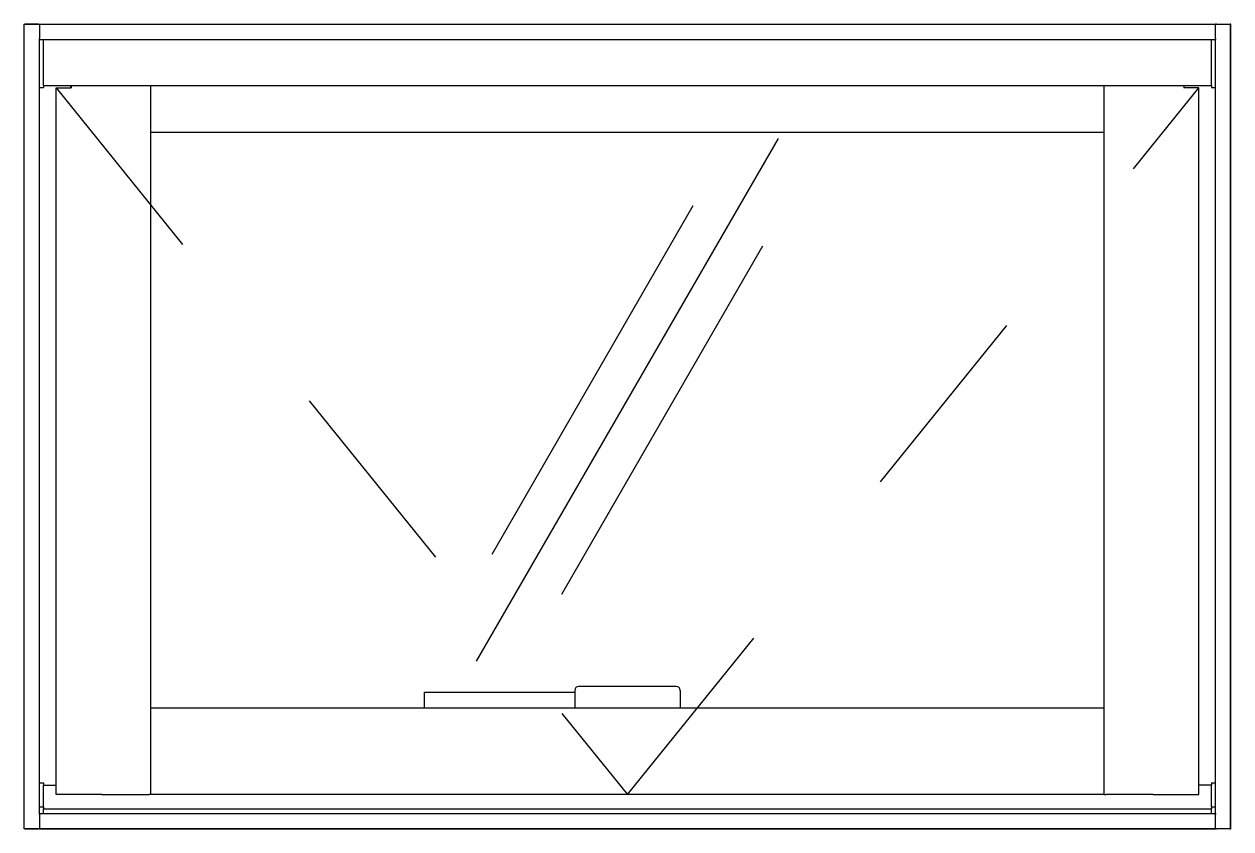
# Model space of a CAD drawing. Header units: millimetres. Extents: x 328.612 to 329.212, y 1066.529 to 1066.929.
import ezdxf

# ---------------------------------------------------------------- set-up
doc = ezdxf.new("R2010")
doc.units = ezdxf.units.MM
doc.header["$LTSCALE"] = 0.5
doc.linetypes.add('HIDDEN2', pattern=[0.1875, 0.125, -0.0625])
doc.layers.add('Gravia_Janelas', color=1, linetype='Continuous')
doc.layers.add('Gravia_Janelas_hidden2', color=1, linetype='HIDDEN2')

msp = doc.modelspace()

# ---------------------------------------------------------------- linework, layer by layer
at = {"layer": 'Gravia_Janelas'}
for p, q in [((328.61156, 1066.92903), (328.61196, 1066.92903)), ((328.61156, 1066.52903), (328.61156, 1066.92903)), ((328.61876, 1066.92903), (328.61196, 1066.92903)), ((328.61876, 1066.92903), (328.61916, 1066.92903)), ((328.61916, 1066.92863), (328.61916, 1066.92903)), ((328.61916, 1066.92903), (329.20396, 1066.92903)), ((328.61916, 1066.92863), (328.61916, 1066.92183)), ((329.20396, 1066.92903), (329.20396, 1066.92863)), ((329.20436, 1066.92903), (329.20396, 1066.92903)), ((329.20396, 1066.92183), (329.20396, 1066.92863)), ((329.20436, 1066.92903), (329.21116, 1066.92903)), ((329.21156, 1066.92903), (329.21116, 1066.92903)), ((329.21156, 1066.52903), (329.21156, 1066.92903)), ((328.61916, 1066.92143), (328.61916, 1066.92183)), ((328.61916, 1066.92143), (329.20396, 1066.92143)), ((328.61916, 1066.53663), (328.61916, 1066.92143)), ((328.62116, 1066.89853), (328.62116, 1066.92143)), ((329.20196, 1066.89853), (329.20196, 1066.92143)), ((329.20396, 1066.92183), (329.20396, 1066.92143)), ((329.20396, 1066.53663), (329.20396, 1066.92143)), ((328.61916, 1066.89753), (328.62116, 1066.89753)), ((328.62116, 1066.89853), (329.20196, 1066.89853)), ((328.62116, 1066.89853), (328.62116, 1066.89753)), ((328.62746, 1066.89733), (328.62886, 1066.89733)), ((328.62746, 1066.54603), (328.62746, 1066.89733)), ((328.62886, 1066.89733), (328.63496, 1066.89733)), ((328.63476, 1066.89733), (328.63476, 1066.89853)), ((328.63496, 1066.89853), (328.63496, 1066.89733)), ((328.67456, 1066.54603), (328.67456, 1066.89853)), ((329.14856, 1066.54603), (329.14856, 1066.89853)), ((329.18816, 1066.89853), (329.18816, 1066.89733)), ((329.19426, 1066.89733), (329.18816, 1066.89733)), ((329.18836, 1066.89733), (329.18836, 1066.89853)), ((329.19566, 1066.89733), (329.19426, 1066.89733)), ((329.19566, 1066.54603), (329.19566, 1066.89733)), ((329.20196, 1066.89853), (329.20196, 1066.89753)), ((329.20196, 1066.89753), (329.20396, 1066.89753)), ((328.67456, 1066.87533), (329.14856, 1066.87533)), ((328.83656, 1066.61232), (328.98656, 1066.87213)), ((328.84424, 1066.66562), (328.94424, 1066.83883)), ((328.87888, 1066.64562), (328.97888, 1066.81883)), ((328.81056, 1066.59703), (328.81131, 1066.59703)), ((328.81056, 1066.58903), (328.81056, 1066.59703)), ((328.81131, 1066.59703), (328.88531, 1066.59703)), ((328.88531, 1066.59783), (328.88531, 1066.58903)), ((328.93581, 1066.59983), (328.88731, 1066.59983)), ((328.93781, 1066.59783), (328.93781, 1066.58903)), ((329.14856, 1066.58903), (328.67456, 1066.58903)), ((328.61956, 1066.55183), (328.62116, 1066.55183)), ((328.62116, 1066.55183), (328.62116, 1066.55083)), ((328.62116, 1066.55083), (328.62746, 1066.55083)), ((328.62116, 1066.54003), (328.62116, 1066.55083)), ((329.20196, 1066.55083), (329.19566, 1066.55083)), ((329.20196, 1066.55183), (329.20356, 1066.55183)), ((329.20196, 1066.55183), (329.20196, 1066.55083)), ((329.20196, 1066.54003), (329.20196, 1066.55083)), ((328.62886, 1066.54603), (328.62746, 1066.54603)), ((328.65026, 1066.54603), (328.62886, 1066.54603)), ((328.65026, 1066.54603), (328.67376, 1066.54603)), ((328.67456, 1066.54603), (328.67376, 1066.54603)), ((329.14856, 1066.54603), (328.67456, 1066.54603)), ((329.14856, 1066.54603), (329.14936, 1066.54603)), ((329.17286, 1066.54603), (329.14936, 1066.54603)), ((329.17286, 1066.54603), (329.19426, 1066.54603)), ((329.19426, 1066.54603), (329.19566, 1066.54603)), ((328.61916, 1066.54003), (328.62116, 1066.54003)), ((328.61916, 1066.53623), (328.61916, 1066.53663)), ((328.61916, 1066.53663), (329.20396, 1066.53663)), ((328.61916, 1066.53623), (328.61916, 1066.52943)), ((328.62116, 1066.54003), (328.62116, 1066.53903)), ((328.62116, 1066.53903), (329.20196, 1066.53903)), ((328.62116, 1066.53663), (328.62116, 1066.53903)), ((329.20196, 1066.54003), (329.20396, 1066.54003)), ((329.20196, 1066.54003), (329.20196, 1066.53903)), ((329.20196, 1066.53663), (329.20196, 1066.53903)), ((329.20396, 1066.53663), (329.20396, 1066.53623)), ((329.20396, 1066.52943), (329.20396, 1066.53623)), ((328.61196, 1066.52903), (328.61156, 1066.52903)), ((328.61196, 1066.52903), (328.61876, 1066.52903)), ((328.61916, 1066.52903), (328.61876, 1066.52903)), ((328.61916, 1066.52903), (328.61916, 1066.52943)), ((328.61916, 1066.52903), (329.20396, 1066.52903)), ((329.20396, 1066.52943), (329.20396, 1066.52903)), ((329.20396, 1066.52903), (329.20436, 1066.52903)), ((329.21116, 1066.52903), (329.20436, 1066.52903)), ((329.21116, 1066.52903), (329.21156, 1066.52903))]:
    msp.add_line(p, q, dxfattribs=at)
at = {"layer": 'Gravia_Janelas', "color": 2}
msp.add_lwpolyline([(328.61156, 1066.92903), (329.21116, 1066.92903), (329.21116, 1066.52903), (328.61156, 1066.52903)], close=True, dxfattribs=at)
at = {"layer": 'Gravia_Janelas'}
for centre, start, end in [((328.88731, 1066.59783), 90, 180), ((328.93581, 1066.59783), 0, 90)]:
    msp.add_arc(centre, 0.002, start, end, dxfattribs=at)
at = {"layer": 'Gravia_Janelas_hidden2'}
msp.add_lwpolyline([(328.62746, 1066.89733), (328.91156, 1066.54603), (329.19566, 1066.89733)], dxfattribs=at)

doc.saveas('drawing.dxf')
